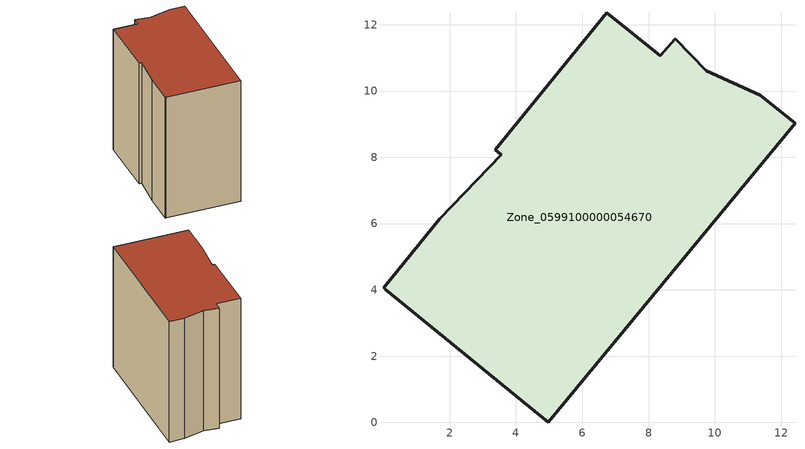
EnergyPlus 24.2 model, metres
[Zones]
Zone_0599100000054670
 floor ground (C_G): 3.56,8.08 3.38,8.23 6.74,12.37 8.36,11.07 8.8,11.58 9.74,10.62 11.38,9.88 12.42,9.03 4.97,0 0.07,4 0,4.06 1.7,6.15 z0
 wall outside (C_F): 8.36,11.07 6.74,12.37 3.38,8.23 3.56,8.08 1.7,6.15 0,4.06 0.07,4 4.97,0 12.42,9.03 11.38,9.88 9.74,10.62 8.8,11.58 8.36,11.07 z0:11.29
 roof outside (C_R): 8.8,11.58 8.36,11.07 6.74,12.37 3.38,8.23 3.56,8.08 1.7,6.15 0,4.06 0.07,4 4.97,0 12.42,9.03 11.38,9.88 9.74,10.62 z11.29
[BUILDING]
Pand.0599100000054670: North Axis=0; Terrain=City; Loads Convergence Tolerance Value=0.04; Temperature Convergence Tolerance Value=0.4; Solar Distribution=FullExterior; Maximum Number of Warmup Days=25; Minimum Number of Warmup Days=1
[Site:Location]
Rotterdam.The.Hague.AP_ZH_NLD Design_Conditions: Latitude=51.96; Longitude=4.45; Time Zone=1; Elevation=-4.5
[SITE:GROUNDTEMPERATURE:BUILDINGSURFACE]
18, 18, 18, 18, 18, 18, 18, 18, 18, 18, 18, 18
[MATERIAL] Thermal Absorptance=0.9; Solar Absorptance=0.7; Visible Absorptance=0.7
Name | Roughness | Thickness | Conductivity | Density | Specific Heat
G.TC.1946 | MediumSmooth | 0.15 | 1 | 540 | 1210
F.TC.1946 | Rough | 0.3 | 0.857143 | 1920 | 840
R.TC.1946 | MediumRough | 0.2 | 0.909091 | 1500 | 1000
[CONSTRUCTION]
C_G: G.TC.1946
C_F: F.TC.1946
C_R: R.TC.1946
[ZONE]
Zone_0599100000054670: Type=1; Multiplier=1; Ceiling Height=Autocalculate; Volume=Autocalculate; Floor Area=autocalculate; Part of Total Floor Area=Yes
[ZONEINFILTRATION:DESIGNFLOWRATE]
Infil_Zone_0599100000054670: Zone or ZoneList or Space or SpaceList=Zone_0599100000054670; Schedule=AlwaysOn; Design Flow Rate Calculation Method=Flow/Area; Flow Rate per Floor Area=0.003; Constant Term Coefficient=1; Temperature Term Coefficient=0; Velocity Term Coefficient=0; Velocity Squared Term Coefficient=0
[HVACTEMPLATE:ZONE:IDEALLOADSAIRSYSTEM]
Zone_0599100000054670: Maximum Heating Supply Air Temperature=50; Minimum Cooling Supply Air Temperature=13; Maximum Heating Supply Air Humidity Ratio=0.0156; Minimum Cooling Supply Air Humidity Ratio=0.0077; Heating Limit=NoLimit; Cooling Limit=NoLimit; Dehumidification Control Type=ConstantSensibleHeatRatio; Cooling Sensible Heat Ratio=0.7; Dehumidification Setpoint=60; Humidification Control Type=None; Humidification Setpoint=30; Outdoor Air Method=None; Outdoor Air Flow Rate per Person=0.00944; Outdoor Air Flow Rate per Zone Floor Area=0; Outdoor Air Flow Rate per Zone=0; Demand Controlled Ventilation Type=None; Outdoor Air Economizer Type=NoEconomizer; Heat Recovery Type=None; Sensible Heat Recovery Effectiveness=0.7; Latent Heat Recovery Effectiveness=0.65
[ZONECONTROL:THERMOSTAT]
ThermostatControl_Zone_0599100000054670: Zone or ZoneList=Zone_0599100000054670; Control Type Schedule=DualSetpointControlType; Control 1=Thermostat_Zone_0599100000054670; Temperature Difference Between Cutout And Setpoint=0
[THERMOSTATSETPOINT:DUALSETPOINT]
Thermostat_Zone_0599100000054670: Heating Setpoint Temperature Schedule=HeatingSetpoint_Zone_0599100000054670; Cooling Setpoint Temperature Schedule=CoolingSetpoint_Zone_0599100000054670
[SCHEDULE:COMPACT]
HeatingSetpoint_Zone_0599100000054670: Through: 12/31, For: AllDays, Until: 24:00, 21
CoolingSetpoint_Zone_0599100000054670: Through: 12/31, For: AllDays, Until: 24:00, 24
DualSetpointControlType: Through: 12/31, For: AllDays, Until: 24:00, 4
AlwaysOn: Through: 12/31, For: AllDays, Until: 24:00, 1
